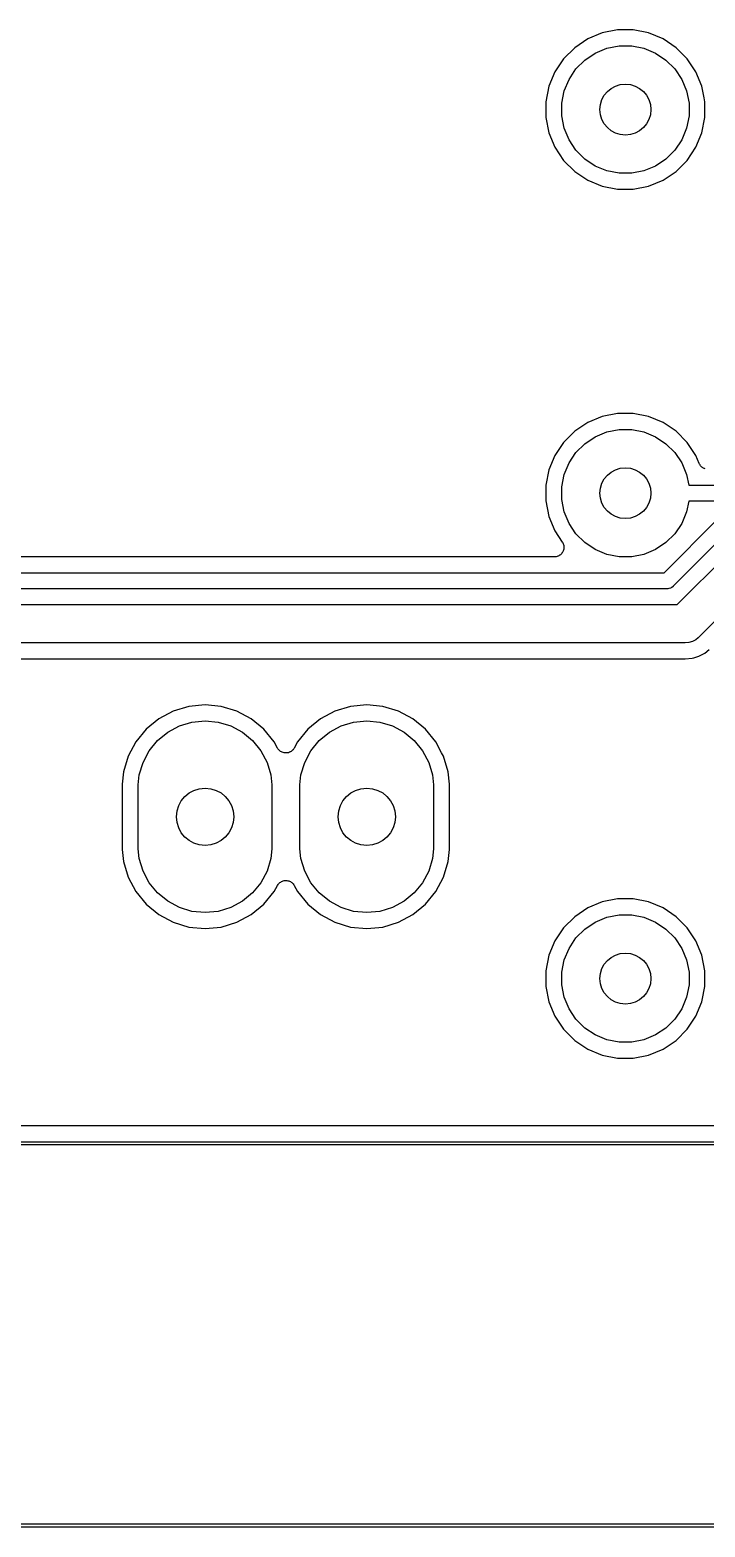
# Model space of a CAD drawing. Extents: x 44 to 126, y -146 to -44.
# Drawn here: x 78.27 to 88.88, y -146.03 to -122.52 of the extents above; entities that cross this region are included whole.
import ezdxf

# ---------------------------------------------------------------- set-up
doc = ezdxf.new("R2010")
doc.units = 0
doc.layers.add('BLACK', color=7, linetype='CONTINUOUS')

msp = doc.modelspace()

# ---------------------------------------------------------------- linework, layer by layer
at = {"layer": 'BLACK', "linetype": 'CONTINUOUS'}
for p, q in [((87.0379, -122.664), (86.8332, -122.801)), ((87.2654, -122.57), (87.0379, -122.664)), ((87.5069, -122.522), (87.2654, -122.57)), ((87.7531, -122.522), (87.5069, -122.522)), ((87.9946, -122.57), (87.7531, -122.522)), ((88.2221, -122.664), (87.9946, -122.57)), ((88.4268, -122.801), (88.2221, -122.664)), ((86.8332, -122.801), (86.6591, -122.975)), ((86.9925, -122.995), (87.1563, -122.886)), ((87.1563, -122.886), (87.3383, -122.81)), ((87.3383, -122.81), (87.5315, -122.772)), ((87.5315, -122.772), (87.7285, -122.772)), ((87.7285, -122.772), (87.9217, -122.81)), ((87.9217, -122.81), (88.1037, -122.886)), ((88.1037, -122.886), (88.2675, -122.995)), ((88.6009, -122.975), (88.4268, -122.801)), ((86.6591, -122.975), (86.5223, -123.18)), ((86.7438, -123.298), (86.8532, -123.135)), ((86.8532, -123.135), (86.9925, -122.995)), ((88.2675, -122.995), (88.4068, -123.135)), ((88.4068, -123.135), (88.5162, -123.298)), ((88.7377, -123.18), (88.6009, -122.975)), ((86.5223, -123.18), (86.428, -123.407)), ((86.6684, -123.48), (86.7438, -123.298)), ((88.5162, -123.298), (88.5916, -123.48)), ((88.832, -123.407), (88.7377, -123.18)), ((86.428, -123.407), (86.38, -123.649)), ((86.63, -123.674), (86.6684, -123.48)), ((88.5916, -123.48), (88.63, -123.674)), ((88.8682, -123.589), (88.832, -123.407)), ((88.88, -123.649), (88.8682, -123.589)), ((86.38, -123.649), (86.38, -123.895)), ((86.63, -123.87), (86.63, -123.674)), ((88.63, -123.674), (88.63, -123.87)), ((88.88, -123.895), (88.88, -123.649)), ((86.38, -123.895), (86.428, -124.137)), ((86.6684, -124.064), (86.63, -123.87)), ((86.7438, -124.246), (86.6684, -124.064)), ((88.5916, -124.064), (88.5162, -124.246)), ((88.63, -123.87), (88.5916, -124.064)), ((88.832, -124.137), (88.88, -123.895)), ((86.428, -124.137), (86.5223, -124.364)), ((86.8532, -124.409), (86.7438, -124.246)), ((88.5162, -124.246), (88.4068, -124.409)), ((88.7377, -124.364), (88.832, -124.137)), ((86.5223, -124.364), (86.6591, -124.569)), ((86.9925, -124.549), (86.8532, -124.409)), ((87.1563, -124.658), (86.9925, -124.549)), ((88.2675, -124.549), (88.1037, -124.658)), ((88.4068, -124.409), (88.2675, -124.549)), ((88.6009, -124.569), (88.7377, -124.364)), ((86.6591, -124.569), (86.8332, -124.743)), ((86.8332, -124.743), (87.0379, -124.88)), ((87.3383, -124.734), (87.1563, -124.658)), ((87.5315, -124.772), (87.3383, -124.734)), ((87.7285, -124.772), (87.5315, -124.772)), ((87.9217, -124.734), (87.7285, -124.772)), ((88.1037, -124.658), (87.9217, -124.734)), ((88.2221, -124.88), (88.4268, -124.743)), ((88.4268, -124.743), (88.6009, -124.569)), ((87.0379, -124.88), (87.2654, -124.974)), ((87.2654, -124.974), (87.5069, -125.022)), ((87.5069, -125.022), (87.7531, -125.022)), ((87.7531, -125.022), (87.9946, -124.974)), ((87.9946, -124.974), (88.2221, -124.88)), ((87.5069, -128.544), (87.2654, -128.592)), ((87.7531, -128.544), (87.5069, -128.544)), ((87.9946, -128.592), (87.7531, -128.544)), ((87.0379, -128.686), (86.8332, -128.823)), ((87.2654, -128.592), (87.0379, -128.686)), ((87.3383, -128.832), (87.5315, -128.794)), ((87.5315, -128.794), (87.7285, -128.794)), ((87.7285, -128.794), (87.9217, -128.832)), ((88.2221, -128.686), (87.9946, -128.592)), ((88.4268, -128.823), (88.2221, -128.686)), ((86.6591, -128.997), (86.5223, -129.202)), ((86.8332, -128.823), (86.6591, -128.997)), ((86.8532, -129.157), (86.9925, -129.017)), ((86.9925, -129.017), (87.1563, -128.908)), ((87.1563, -128.908), (87.3383, -128.832)), ((87.9217, -128.832), (88.1037, -128.908)), ((88.1037, -128.908), (88.2675, -129.017)), ((88.2675, -129.017), (88.4068, -129.157)), ((88.6009, -128.997), (88.4268, -128.823)), ((88.7377, -129.202), (88.6009, -128.997)), ((86.5223, -129.202), (86.428, -129.429)), ((86.7438, -129.32), (86.8532, -129.157)), ((88.4068, -129.157), (88.5162, -129.32)), ((88.7893, -129.326), (88.7377, -129.202)), ((86.428, -129.429), (86.38, -129.671)), ((86.6684, -129.502), (86.7438, -129.32)), ((88.5162, -129.32), (88.5916, -129.502)), ((88.7959, -129.339), (88.7893, -129.326)), ((88.8024, -129.351), (88.7959, -129.339)), ((88.8028, -129.352), (88.8024, -129.351)), ((88.8031, -129.352), (88.8028, -129.352)), ((88.8119, -129.363), (88.8031, -129.352)), ((88.8207, -129.374), (88.8119, -129.363)), ((88.8212, -129.374), (88.8207, -129.374)), ((88.8216, -129.375), (88.8212, -129.374)), ((88.8324, -129.384), (88.8216, -129.375)), ((88.8431, -129.393), (88.8324, -129.384)), ((88.8437, -129.393), (88.8431, -129.393)), ((88.8442, -129.394), (88.8437, -129.393)), ((88.8566, -129.4), (88.8442, -129.394)), ((88.8688, -129.407), (88.8566, -129.4)), ((88.8694, -129.407), (88.8688, -129.407)), ((88.87, -129.407), (88.8694, -129.407)), ((88.8834, -129.411), (88.87, -129.407)), ((86.38, -129.671), (86.38, -129.917)), ((86.63, -129.696), (86.6684, -129.502)), ((86.63, -129.892), (86.63, -129.696)), ((88.5916, -129.502), (88.6247, -129.669)), ((88.6247, -129.669), (92.9122, -129.669)), ((86.38, -129.917), (86.428, -130.159)), ((86.6684, -130.086), (86.63, -129.892)), ((88.6247, -129.919), (88.5916, -130.086)), ((92.9579, -129.919), (88.6247, -129.919)), ((86.428, -130.159), (86.5223, -130.386)), ((86.7438, -130.268), (86.6684, -130.086)), ((88.5916, -130.086), (88.5162, -130.268)), ((86.5223, -130.386), (86.6389, -130.561)), ((86.8532, -130.431), (86.7438, -130.268)), ((86.9925, -130.571), (86.8532, -130.431)), ((88.2382, -131.044), (89.0723, -130.21)), ((88.4068, -130.431), (88.2675, -130.571)), ((89.2168, -130.419), (88.3827, -131.253)), ((88.5162, -130.268), (88.4068, -130.431)), ((86.6389, -130.561), (86.6397, -130.562)), ((86.6397, -130.562), (86.6397, -130.562)), ((86.6397, -130.562), (86.6397, -130.562)), ((86.6397, -130.562), (86.6401, -130.562)), ((86.6401, -130.562), (86.6466, -130.575)), ((86.6466, -130.575), (86.6533, -130.588)), ((86.6533, -130.588), (86.6534, -130.588)), ((86.6534, -130.588), (86.6535, -130.588)), ((86.6535, -130.588), (86.6575, -130.602)), ((86.661, -130.675), (86.6567, -130.689)), ((86.6575, -130.602), (86.6615, -130.616)), ((86.6611, -130.674), (86.661, -130.674)), ((86.661, -130.674), (86.661, -130.675)), ((86.6626, -130.66), (86.6611, -130.674)), ((86.6615, -130.616), (86.6616, -130.616)), ((86.6616, -130.616), (86.6617, -130.617)), ((86.6617, -130.617), (86.6629, -130.631)), ((86.6642, -130.646), (86.6626, -130.66)), ((86.6629, -130.631), (86.6642, -130.645)), ((86.6642, -130.645), (86.6641, -130.645)), ((86.6641, -130.645), (86.6642, -130.646)), ((87.1563, -130.68), (86.9925, -130.571)), ((88.2675, -130.571), (88.1037, -130.68)), ((86.5142, -130.794), (64.8385, -130.794)), ((86.5285, -130.793), (86.5142, -130.794)), ((86.5427, -130.791), (86.5285, -130.793)), ((86.543, -130.791), (86.5427, -130.791)), ((86.5433, -130.791), (86.543, -130.791)), ((86.5571, -130.787), (86.5433, -130.791)), ((86.5707, -130.783), (86.5571, -130.787)), ((86.571, -130.783), (86.5707, -130.783)), ((86.5713, -130.783), (86.571, -130.783)), ((86.5841, -130.776), (86.5713, -130.783)), ((86.5966, -130.769), (86.5841, -130.776)), ((86.5969, -130.769), (86.5966, -130.769)), ((86.5972, -130.769), (86.5969, -130.769)), ((86.6084, -130.76), (86.5972, -130.769)), ((86.6194, -130.751), (86.6084, -130.76)), ((86.6196, -130.751), (86.6194, -130.751)), ((86.6199, -130.75), (86.6196, -130.751)), ((86.629, -130.739), (86.6199, -130.75)), ((86.6382, -130.728), (86.629, -130.739)), ((86.6383, -130.728), (86.6382, -130.728)), ((86.6385, -130.728), (86.6383, -130.728)), ((86.6453, -130.715), (86.6385, -130.728)), ((86.6522, -130.703), (86.6453, -130.715)), ((86.6523, -130.702), (86.6522, -130.703)), ((86.6525, -130.702), (86.6523, -130.702)), ((86.6567, -130.689), (86.6525, -130.702)), ((87.3383, -130.756), (87.1563, -130.68)), ((87.5315, -130.794), (87.3383, -130.756)), ((87.7285, -130.794), (87.5315, -130.794)), ((87.9217, -130.756), (87.7285, -130.794)), ((88.1037, -130.68), (87.9217, -130.756)), ((88.4453, -131.544), (89.222, -130.767)), ((64.6728, -131.044), (88.2382, -131.044)), ((88.2839, -131.294), (64.6271, -131.294)), ((88.29, -131.295), (88.2839, -131.294)), ((88.2961, -131.294), (88.29, -131.295)), ((88.3145, -131.292), (88.2961, -131.294)), ((88.2961, -131.294), (88.2961, -131.294)), ((88.3381, -131.285), (88.3145, -131.292)), ((88.3598, -131.273), (88.3381, -131.285)), ((88.3788, -131.258), (88.3598, -131.273)), ((88.3827, -131.253), (88.3788, -131.258)), ((89.5689, -131.269), (88.7921, -132.046)), ((64.4657, -131.544), (88.4453, -131.544)), ((88.7713, -132.067), (88.7371, -132.095)), ((88.7828, -132.057), (88.7713, -132.067)), ((88.7713, -132.067), (88.7713, -132.067)), ((88.7921, -132.046), (88.7828, -132.057)), ((88.5549, -132.144), (64.3561, -132.144)), ((88.5696, -132.145), (88.5549, -132.144)), ((88.6284, -132.14), (88.5696, -132.145)), ((88.685, -132.123), (88.6284, -132.14)), ((88.7371, -132.095), (88.685, -132.123)), ((88.7811, -132.355), (88.8766, -132.304)), ((88.8766, -132.304), (88.9451, -132.247)), ((64.3758, -132.394), (88.5352, -132.394)), ((88.5352, -132.394), (88.5373, -132.394)), ((88.5373, -132.394), (88.5436, -132.395)), ((88.5436, -132.395), (88.5499, -132.395)), ((88.5499, -132.395), (88.5696, -132.397)), ((88.5696, -132.397), (88.6774, -132.386)), ((88.6774, -132.386), (88.7033, -132.378)), ((88.7033, -132.378), (88.7034, -132.378)), ((88.7034, -132.378), (88.7811, -132.355)), ((80.5261, -133.217), (80.3003, -133.338)), ((80.7712, -133.143), (80.5261, -133.217)), ((81.026, -133.118), (80.7712, -133.143)), ((81.2808, -133.143), (81.026, -133.118)), ((81.5259, -133.217), (81.2808, -133.143)), ((81.7517, -133.338), (81.5259, -133.217)), ((83.0661, -133.217), (82.8403, -133.338)), ((83.3112, -133.143), (83.0661, -133.217)), ((83.566, -133.118), (83.3112, -133.143)), ((83.8208, -133.143), (83.566, -133.118)), ((84.0659, -133.217), (83.8208, -133.143)), ((84.2917, -133.338), (84.0659, -133.217)), ((80.3003, -133.338), (80.1023, -133.5)), ((80.4398, -133.547), (80.6222, -133.449)), ((80.6222, -133.449), (80.8202, -133.389)), ((80.8202, -133.389), (81.026, -133.369)), ((81.026, -133.369), (81.2318, -133.389)), ((81.2318, -133.389), (81.4298, -133.449)), ((81.4298, -133.449), (81.6122, -133.547)), ((81.9497, -133.5), (81.7517, -133.338)), ((82.8403, -133.338), (82.6423, -133.5)), ((82.9798, -133.547), (83.1622, -133.449)), ((83.1622, -133.449), (83.3602, -133.389)), ((83.3602, -133.389), (83.566, -133.369)), ((83.566, -133.369), (83.7718, -133.389)), ((83.7718, -133.389), (83.9698, -133.449)), ((83.9698, -133.449), (84.1522, -133.547)), ((84.4897, -133.5), (84.2917, -133.338)), ((79.9399, -133.698), (79.8191, -133.924)), ((80.1023, -133.5), (79.9399, -133.698)), ((80.1487, -133.838), (80.2799, -133.678)), ((80.2799, -133.678), (80.4398, -133.547)), ((81.6122, -133.547), (81.7721, -133.678)), ((81.7721, -133.678), (81.9033, -133.838)), ((82.1121, -133.698), (81.9497, -133.5)), ((82.1637, -133.795), (82.1121, -133.698)), ((82.4799, -133.698), (82.4283, -133.795)), ((82.6423, -133.5), (82.4799, -133.698)), ((82.6887, -133.838), (82.8199, -133.678)), ((82.8199, -133.678), (82.9798, -133.547)), ((84.1522, -133.547), (84.3121, -133.678)), ((84.3121, -133.678), (84.4433, -133.838)), ((84.6521, -133.698), (84.4897, -133.5)), ((84.7428, -133.868), (84.6521, -133.698)), ((79.8191, -133.924), (79.7448, -134.169)), ((80.0512, -134.02), (80.1487, -133.838)), ((81.9033, -133.838), (82.0008, -134.02)), ((82.1716, -133.807), (82.1637, -133.795)), ((82.1796, -133.819), (82.1716, -133.807)), ((82.1798, -133.819), (82.1796, -133.819)), ((82.18, -133.819), (82.1798, -133.819)), ((82.1901, -133.829), (82.18, -133.819)), ((82.2001, -133.839), (82.1901, -133.829)), ((82.2004, -133.84), (82.2001, -133.839)), ((82.2006, -133.84), (82.2004, -133.84)), ((82.2126, -133.848), (82.2006, -133.84)), ((82.2244, -133.856), (82.2126, -133.848)), ((82.2247, -133.856), (82.2244, -133.856)), ((82.2249, -133.856), (82.2247, -133.856)), ((82.2384, -133.862), (82.2249, -133.856)), ((82.2513, -133.867), (82.2384, -133.862)), ((82.2516, -133.867), (82.2513, -133.867)), ((82.252, -133.867), (82.2516, -133.867)), ((82.2662, -133.87), (82.252, -133.867)), ((82.28, -133.873), (82.2662, -133.87)), ((82.2803, -133.873), (82.28, -133.873)), ((82.2806, -133.873), (82.2803, -133.873)), ((82.295, -133.873), (82.2806, -133.873)), ((82.3093, -133.873), (82.295, -133.873)), ((82.3096, -133.873), (82.3093, -133.873)), ((82.3099, -133.873), (82.3096, -133.873)), ((82.324, -133.871), (82.3099, -133.873)), ((82.338, -133.868), (82.324, -133.871)), ((82.3383, -133.868), (82.338, -133.868)), ((82.3387, -133.868), (82.3383, -133.868)), ((82.3521, -133.862), (82.3387, -133.868)), ((82.3652, -133.857), (82.3521, -133.862)), ((82.3655, -133.857), (82.3652, -133.857)), ((82.3658, -133.857), (82.3655, -133.857)), ((82.3779, -133.849), (82.3658, -133.857)), ((82.3897, -133.841), (82.3779, -133.849)), ((82.39, -133.841), (82.3897, -133.841)), ((82.3902, -133.841), (82.39, -133.841)), ((82.4005, -133.831), (82.3902, -133.841)), ((82.4107, -133.821), (82.4005, -133.831)), ((82.4109, -133.82), (82.4107, -133.821)), ((82.4111, -133.82), (82.4109, -133.82)), ((82.4192, -133.808), (82.4111, -133.82)), ((82.4273, -133.797), (82.4192, -133.808)), ((82.4276, -133.796), (82.4273, -133.797)), ((82.4283, -133.795), (82.4276, -133.796)), ((82.4276, -133.796), (82.4276, -133.796)), ((82.4276, -133.796), (82.4276, -133.796)), ((82.5912, -134.02), (82.6887, -133.838)), ((84.4433, -133.838), (84.5408, -134.02)), ((84.7729, -133.924), (84.7428, -133.868)), ((84.8472, -134.169), (84.7729, -133.924)), ((79.7448, -134.169), (79.726, -134.36)), ((79.9912, -134.218), (80.0512, -134.02)), ((82.0008, -134.02), (82.0608, -134.218)), ((82.5312, -134.218), (82.5912, -134.02)), ((84.5408, -134.02), (84.6008, -134.218)), ((84.866, -134.36), (84.8472, -134.169)), ((79.726, -134.36), (79.726, -135.388)), ((79.976, -134.372), (79.9912, -134.218)), ((79.976, -135.376), (79.976, -134.372)), ((82.0608, -134.218), (82.076, -134.372)), ((82.076, -134.372), (82.076, -135.376)), ((82.516, -134.372), (82.5312, -134.218)), ((82.516, -135.376), (82.516, -134.372)), ((84.6008, -134.218), (84.616, -134.372)), ((84.616, -134.372), (84.616, -135.376)), ((84.866, -135.388), (84.866, -134.36)), ((79.9912, -135.53), (79.976, -135.376)), ((82.076, -135.376), (82.0608, -135.53)), ((82.5312, -135.53), (82.516, -135.376)), ((84.616, -135.376), (84.6008, -135.53)), ((79.726, -135.388), (79.7448, -135.579)), ((79.7448, -135.579), (79.8191, -135.824)), ((80.0512, -135.728), (79.9912, -135.53)), ((82.0608, -135.53), (82.0008, -135.728)), ((82.5912, -135.728), (82.5312, -135.53)), ((84.6008, -135.53), (84.5408, -135.728)), ((84.7729, -135.824), (84.8472, -135.579)), ((84.8472, -135.579), (84.866, -135.388)), ((79.8191, -135.824), (79.9399, -136.05)), ((80.1487, -135.91), (80.0512, -135.728)), ((82.0008, -135.728), (81.9033, -135.91)), ((82.6887, -135.91), (82.5912, -135.728)), ((84.5408, -135.728), (84.4433, -135.91)), ((84.6521, -136.05), (84.7729, -135.824)), ((79.9399, -136.05), (80.1023, -136.248)), ((80.2799, -136.07), (80.1487, -135.91)), ((80.4398, -136.201), (80.2799, -136.07)), ((81.7721, -136.07), (81.6122, -136.201)), ((81.9033, -135.91), (81.7721, -136.07)), ((81.9497, -136.248), (82.1121, -136.05)), ((82.1121, -136.05), (82.1637, -135.953)), ((82.1637, -135.953), (82.1644, -135.952)), ((82.1644, -135.952), (82.1647, -135.951)), ((82.1644, -135.952), (82.1644, -135.952)), ((82.1644, -135.952), (82.1644, -135.952)), ((82.1647, -135.951), (82.1727, -135.94)), ((82.1727, -135.94), (82.1809, -135.928)), ((82.1809, -135.928), (82.1811, -135.928)), ((82.1811, -135.928), (82.1813, -135.927)), ((82.1813, -135.927), (82.1915, -135.917)), ((82.1915, -135.917), (82.2018, -135.907)), ((82.2018, -135.907), (82.202, -135.907)), ((82.202, -135.907), (82.2023, -135.907)), ((82.2023, -135.907), (82.2143, -135.899)), ((82.2143, -135.899), (82.2262, -135.891)), ((82.2262, -135.891), (82.2265, -135.891)), ((82.2265, -135.891), (82.2268, -135.891)), ((82.2268, -135.891), (82.2401, -135.886)), ((82.2401, -135.886), (82.2533, -135.88)), ((82.2533, -135.88), (82.2537, -135.88)), ((82.2537, -135.88), (82.254, -135.88)), ((82.254, -135.88), (82.2681, -135.877)), ((82.2681, -135.877), (82.2821, -135.875)), ((82.2821, -135.875), (82.2824, -135.875)), ((82.2824, -135.875), (82.2827, -135.875)), ((82.2827, -135.875), (82.2972, -135.875)), ((82.2972, -135.875), (82.3114, -135.875)), ((82.3114, -135.875), (82.3117, -135.875)), ((82.3117, -135.875), (82.312, -135.875)), ((82.312, -135.875), (82.326, -135.878)), ((82.326, -135.878), (82.34, -135.881)), ((82.34, -135.881), (82.3404, -135.881)), ((82.3404, -135.881), (82.3407, -135.881)), ((82.3407, -135.881), (82.3537, -135.886)), ((82.3537, -135.886), (82.3671, -135.892)), ((82.3671, -135.892), (82.3673, -135.892)), ((82.3673, -135.892), (82.3676, -135.892)), ((82.3676, -135.892), (82.3793, -135.9)), ((82.3793, -135.9), (82.3914, -135.908)), ((82.3914, -135.908), (82.3916, -135.908)), ((82.3916, -135.908), (82.3919, -135.909)), ((82.3919, -135.909), (82.4018, -135.919)), ((82.4018, -135.919), (82.412, -135.929)), ((82.412, -135.929), (82.4122, -135.929)), ((82.4122, -135.929), (82.4124, -135.929)), ((82.4124, -135.929), (82.4203, -135.941)), ((82.4203, -135.941), (82.4283, -135.953)), ((82.4283, -135.953), (82.4799, -136.05)), ((82.4799, -136.05), (82.6423, -136.248)), ((82.8199, -136.07), (82.6887, -135.91)), ((82.9798, -136.201), (82.8199, -136.07)), ((84.3121, -136.07), (84.1522, -136.201)), ((84.4433, -135.91), (84.3121, -136.07)), ((84.4897, -136.248), (84.6521, -136.05)), ((80.1023, -136.248), (80.3003, -136.41)), ((80.6222, -136.299), (80.4398, -136.201)), ((80.8202, -136.359), (80.6222, -136.299)), ((81.4298, -136.299), (81.2318, -136.359)), ((81.6122, -136.201), (81.4298, -136.299)), ((81.7517, -136.41), (81.9497, -136.248)), ((82.6423, -136.248), (82.8403, -136.41)), ((83.1622, -136.299), (82.9798, -136.201)), ((83.3602, -136.359), (83.1622, -136.299)), ((83.9698, -136.299), (83.7718, -136.359)), ((84.1522, -136.201), (83.9698, -136.299)), ((84.2917, -136.41), (84.4897, -136.248)), ((87.0379, -136.306), (86.8332, -136.443)), ((87.2654, -136.212), (87.0379, -136.306)), ((87.5069, -136.164), (87.2654, -136.212)), ((87.7531, -136.164), (87.5069, -136.164)), ((87.9946, -136.212), (87.7531, -136.164)), ((88.2221, -136.306), (87.9946, -136.212)), ((88.4268, -136.443), (88.2221, -136.306)), ((80.3003, -136.41), (80.5261, -136.531)), ((80.5261, -136.531), (80.7712, -136.605)), ((81.026, -136.379), (80.8202, -136.359)), ((81.2318, -136.359), (81.026, -136.379)), ((81.2808, -136.605), (81.5259, -136.531)), ((81.5259, -136.531), (81.7517, -136.41)), ((82.8403, -136.41), (83.0661, -136.531)), ((83.0661, -136.531), (83.3112, -136.605)), ((83.566, -136.379), (83.3602, -136.359)), ((83.7718, -136.359), (83.566, -136.379)), ((83.8208, -136.605), (84.0659, -136.531)), ((84.0659, -136.531), (84.2917, -136.41)), ((86.8332, -136.443), (86.6591, -136.617)), ((86.9925, -136.637), (87.1563, -136.528)), ((87.1563, -136.528), (87.3383, -136.452)), ((87.3383, -136.452), (87.5315, -136.414)), ((87.5315, -136.414), (87.7285, -136.414)), ((87.7285, -136.414), (87.9217, -136.452)), ((87.9217, -136.452), (88.1037, -136.528)), ((88.1037, -136.528), (88.2675, -136.637)), ((88.6009, -136.617), (88.4268, -136.443)), ((80.7712, -136.605), (81.026, -136.63)), ((81.026, -136.63), (81.2808, -136.605)), ((83.3112, -136.605), (83.566, -136.63)), ((83.566, -136.63), (83.8208, -136.605)), ((86.6591, -136.617), (86.5223, -136.822)), ((86.7438, -136.94), (86.8532, -136.777)), ((86.8532, -136.777), (86.9925, -136.637)), ((88.2675, -136.637), (88.4068, -136.777)), ((88.4068, -136.777), (88.5162, -136.94)), ((88.7377, -136.822), (88.6009, -136.617)), ((86.5223, -136.822), (86.428, -137.049)), ((86.6684, -137.122), (86.7438, -136.94)), ((88.5162, -136.94), (88.5916, -137.122)), ((88.832, -137.049), (88.7377, -136.822)), ((86.428, -137.049), (86.38, -137.291)), ((86.63, -137.316), (86.6684, -137.122)), ((88.5916, -137.122), (88.63, -137.316)), ((88.88, -137.291), (88.832, -137.049)), ((86.38, -137.291), (86.38, -137.537)), ((86.63, -137.512), (86.63, -137.316)), ((88.63, -137.316), (88.63, -137.512)), ((88.88, -137.537), (88.88, -137.291)), ((86.38, -137.537), (86.428, -137.779)), ((86.6684, -137.706), (86.63, -137.512)), ((86.7438, -137.888), (86.6684, -137.706)), ((88.5916, -137.706), (88.5162, -137.888)), ((88.63, -137.512), (88.5916, -137.706)), ((88.8367, -137.755), (88.88, -137.537)), ((86.428, -137.779), (86.5223, -138.006)), ((86.8532, -138.051), (86.7438, -137.888)), ((88.5162, -137.888), (88.4068, -138.051)), ((88.7377, -138.006), (88.832, -137.779)), ((88.832, -137.779), (88.8367, -137.755)), ((88.8367, -137.755), (88.8367, -137.755)), ((86.5223, -138.006), (86.6591, -138.211)), ((86.9925, -138.191), (86.8532, -138.051)), ((87.1563, -138.3), (86.9925, -138.191)), ((88.2675, -138.191), (88.1037, -138.3)), ((88.4068, -138.051), (88.2675, -138.191)), ((88.6009, -138.211), (88.7377, -138.006)), ((86.6591, -138.211), (86.8332, -138.385)), ((86.8332, -138.385), (87.0379, -138.522)), ((87.3383, -138.376), (87.1563, -138.3)), ((87.5315, -138.414), (87.3383, -138.376)), ((87.7285, -138.414), (87.5315, -138.414)), ((87.9217, -138.376), (87.7285, -138.414)), ((88.1037, -138.3), (87.9217, -138.376)), ((88.2221, -138.522), (88.4268, -138.385)), ((88.4268, -138.385), (88.6009, -138.211)), ((87.0379, -138.522), (87.2654, -138.616)), ((87.2654, -138.616), (87.5069, -138.664)), ((87.5069, -138.664), (87.7531, -138.664)), ((87.7531, -138.664), (87.9946, -138.616)), ((87.9946, -138.616), (88.2221, -138.522)), ((119.575, -139.725), (50.425, -139.725)), ((119.999, -140.025), (50.0012, -140.025)), ((50.025, -139.975), (119.975, -139.975)), ((125.999, -146.025), (44.0012, -146.025)), ((44.025, -145.975), (125.975, -145.975))]:
    msp.add_line(p, q, dxfattribs=at)
at = {"layer": 'BLACK'}
for centre, radius in [((87.63, -123.772), 0.4), ((87.63, -123.772), 0.4), ((87.63, -129.794), 0.4), ((87.63, -129.794), 0.4), ((81.026, -134.874), 0.45), ((81.026, -134.874), 0.45), ((83.566, -134.874), 0.45), ((83.566, -134.874), 0.45), ((87.63, -137.414), 0.4), ((87.63, -137.414), 0.4)]:
    msp.add_circle(centre, radius, dxfattribs=at)

doc.saveas('drawing.dxf')
